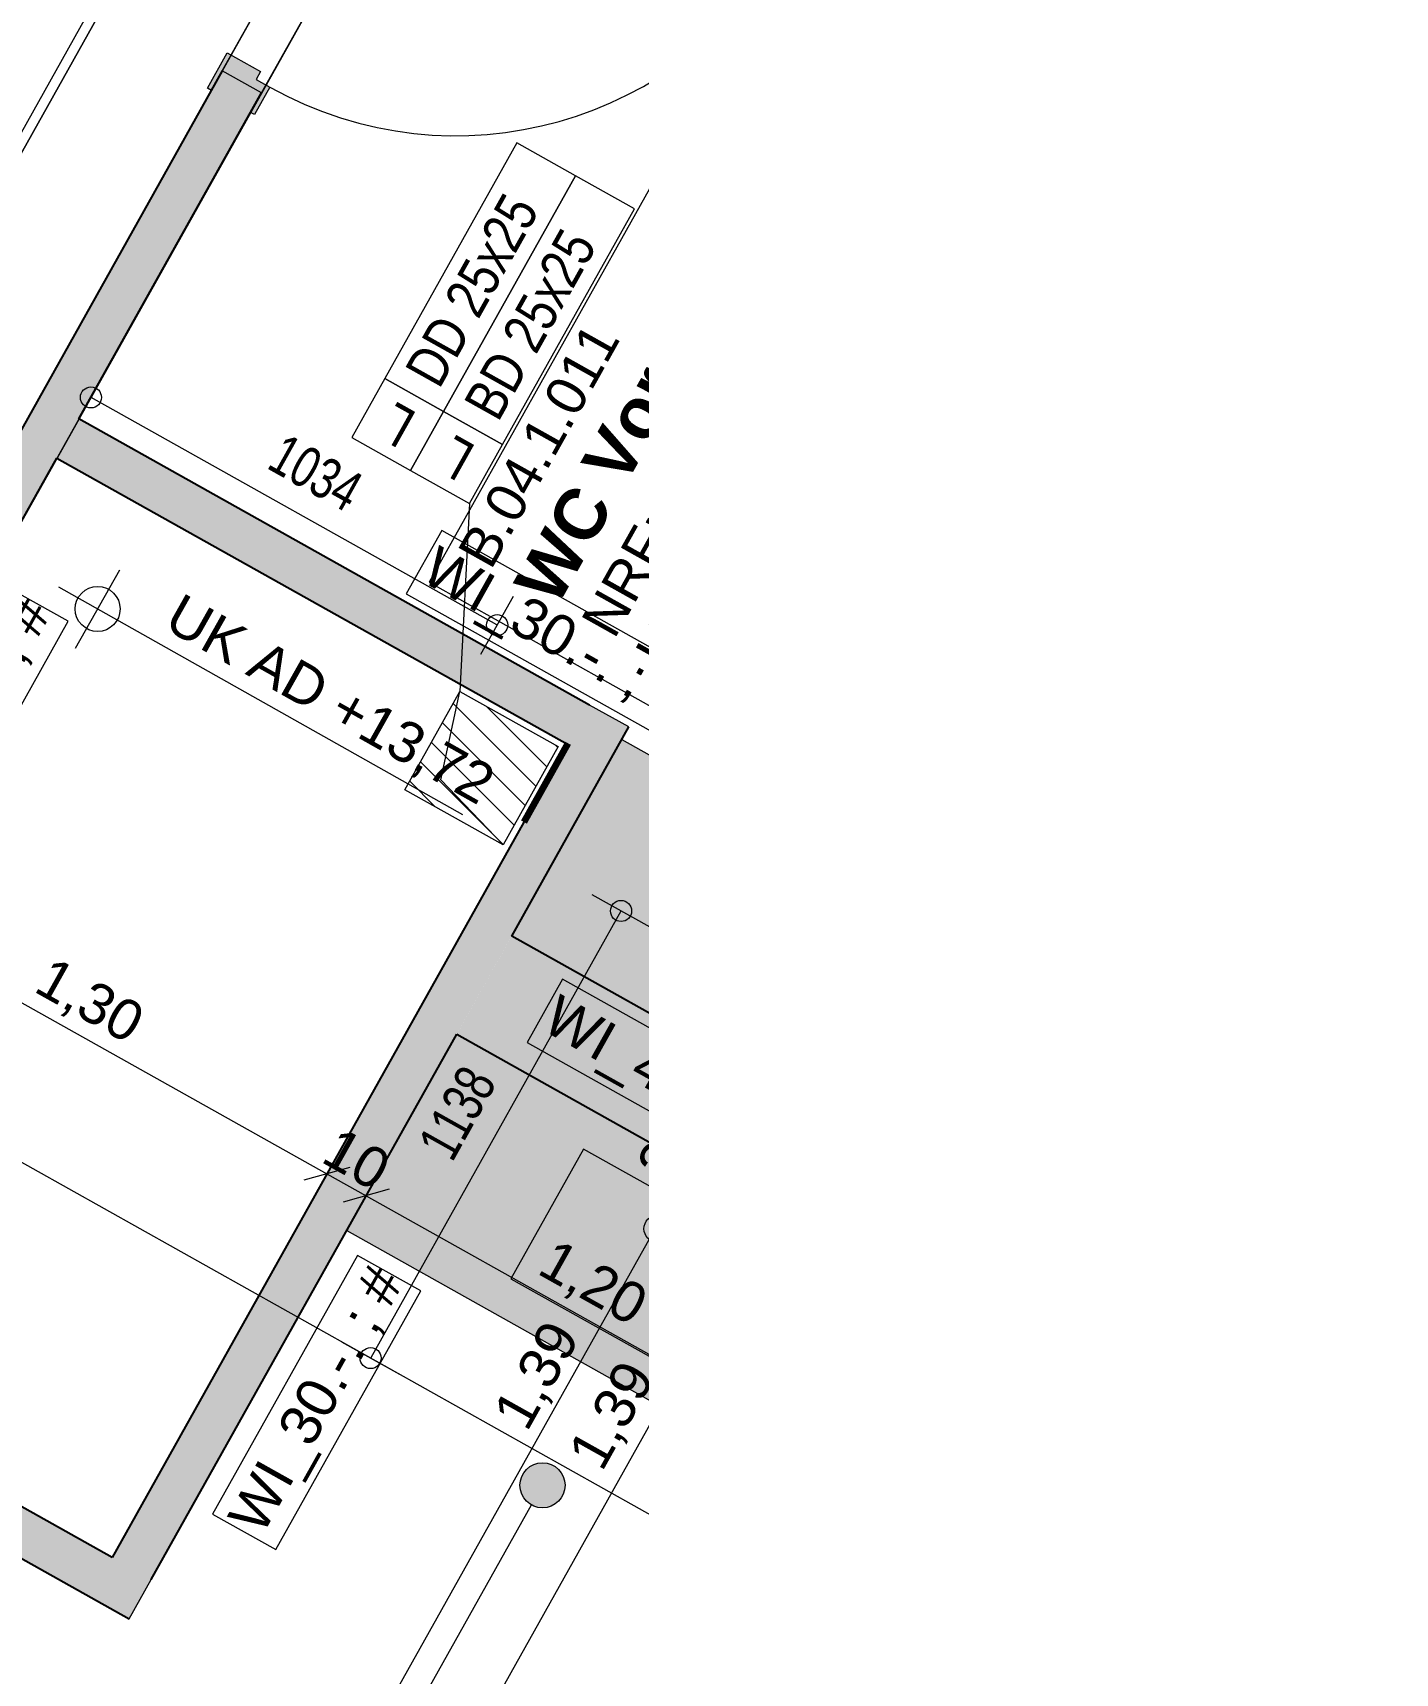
# Model space of a CAD drawing. Header units: metres. Extents: x -36 to 59, y 39 to 183.
# Drawn here: x -5.058 to -2.032, y 128.386 to 132.029 of the extents above; entities that cross this region are included whole.
import ezdxf

# ---------------------------------------------------------------- set-up
doc = ezdxf.new("R2010")
doc.units = ezdxf.units.M
doc.header["$MEASUREMENT"] = 0
for name, pattern in [('Strich-Doppel-Punktlinie', [0.006, 0.004, -0.0005, 0.00025, -0.0005, 0.00025, -0.0005]), ('Strichlinie', [0.004, 0.003, -0.001]), ('Strichlinie-über-Schnitt', [0.0023, 0.0008, -0.0015]), ('Strichpunktlinie', [0.006703, 0.003528, -0.001764, 0, -0.001411]), ('Wipeout_Contour', [1, 0, -1])]:
    doc.linetypes.add(name, pattern=pattern)
for name, color, linetype in [('00  Raster', 7, 'Continuous'), ('10  Fassade', 7, 'Continuous'), ('10  Fassade_Deckschraffur', 7, 'Continuous'), ('20  Boden Aufbauten', 7, 'Continuous'), ('20  Dach Aufbauten', 7, 'Continuous'), ('20  Decke Abhangdecke', 7, 'Continuous'), ('20  Möbel', 7, 'Continuous'), ('20  Möbel Sanitär', 7, 'Continuous'), ('20  Möbel Sanitär_Deckschraffur', 7, 'Continuous'), ('20  Möbel_Deckschraffur', 7, 'Continuous'), ('20  Wand Leichtbau', 7, 'Continuous'), ('20  Wand Leichtbau_Schnittschraffur', 7, 'Continuous'), ('20  Wand Leichtbau_Tür', 7, 'Continuous'), ('40  Bemaßung 1_ 50 AUSBAU', 7, 'Continuous'), ('40 Bemaßung 1_50 AUSBAU Höhenkoten', 7, 'Continuous'), ('40 Text Ausbau 1_50', 7, 'Continuous'), ('50  NUF - Raumstempel', 7, 'Continuous'), ('BAE-SUD-Bem', 7, 'Continuous'), ('BAE-SUD-DD', 7, 'Continuous'), ('BAE-SUD-DD-Kernbohrzone', 7, 'Continuous'), ('BAE-SUD-Text', 7, 'Continuous'), ('EPS-SUD-Text', 7, 'Continuous'), ('Neubau_20  Boden Aufbauten', 7, 'Continuous'), ('Neubau_20  Decke Abhangdecke', 7, 'Continuous'), ('Neubau_40 Text Ausbau 1_50', 7, 'Continuous')]:
    doc.layers.add(name, color=color, linetype=linetype)
doc.styles.add('ERSTELLTER_STIL_1', font='')
doc.styles.add('ERSTELLTER_STIL_2', font='')
doc.styles.add('ERSTELLTER_STIL_3', font='')
doc.styles.get('ERSTELLTER_STIL_1').set_extended_font_data('Arial')
doc.styles.get('ERSTELLTER_STIL_2').set_extended_font_data('Arial', bold=True)
doc.styles.get('ERSTELLTER_STIL_3').set_extended_font_data('Arial Narrow')

msp = doc.modelspace()

# ---------------------------------------------------------------- linework, layer by layer
at = {"layer": 'Neubau_20  Boden Aufbauten', "color": 253, "linetype": 'Continuous', "lineweight": 18, "ltscale": 1000, "true_color": 0x9f9f9f, "flags": 128}
msp.add_lwpolyline([(-2.0813, 139.5743), (-13.3275, 119.5028), (-12.2806, 118.9162), (8.7478, 156.4465), (7.7009, 157.0331), (7.4392, 157.1797), (6.8527, 156.1329), (7.1144, 155.9862)], close=True, dxfattribs=at)
at = {"layer": 'Neubau_20  Boden Aufbauten', "color": 7, "linetype": 'Continuous', "lineweight": 13, "ltscale": 1000, "flags": 128}
msp.add_lwpolyline([(-7.0247, 128.2966), (-6.6757, 128.1011), (-3.6769, 133.4532), (-3.6551, 133.441), (-2.0726, 136.2653), (-2.0944, 136.2776), (-2.0333, 136.3866), (2.6602, 133.7568), (2.6418, 133.7241), (2.9123, 133.5726), (2.9307, 133.6053), (2.9777, 133.6893), (11.1047, 148.1939), (8.9193, 149.4184), (8.626, 148.8949), (5.7733, 150.4933), (9.0226, 156.2925), (8.7478, 156.4465), (-2.4434, 136.4731), (-4.0259, 133.6487)], close=True, dxfattribs=at)

# ---------------------------------------------------------------- next in the draw order: wipeouts: each hides what was drawn before it
at = {"color": 254, "linetype": 'Wipeout_Contour', "lineweight": 0, "ltscale": 578.896248}
msp.add_wipeout([(1.5068, 161.8649), (-18.3925, 126.3498), (-18.2219, 126.2542), (1.6769, 161.7686)], dxfattribs=at).dxf.layer = '10  Fassade_Deckschraffur'

# ---------------------------------------------------------------- next in the draw order: wipeouts: each hides what was drawn before it
at = {"color": 254, "linetype": 'Wipeout_Contour', "lineweight": 0, "ltscale": 579.75037}
msp.add_wipeout([(1.2236, 162.0253), (-18.6764, 126.5088), (-18.6188, 126.4766), (1.2811, 161.9927)], dxfattribs=at).dxf.layer = '10  Fassade_Deckschraffur'

# ---------------------------------------------------------------- next in the draw order: wipeouts: each hides what was drawn before it
at = {"color": 254, "linetype": 'Wipeout_Contour', "lineweight": 0, "ltscale": 579.478914}
msp.add_wipeout([(-18.4602, 126.3877), (1.4393, 161.9032), (1.2811, 161.9927), (-18.6188, 126.4766)], dxfattribs=at).dxf.layer = '10  Fassade_Deckschraffur'

# ---------------------------------------------------------------- next in the draw order: wipeouts: each hides what was drawn before it
at = {"color": 254, "linetype": 'Wipeout_Contour', "lineweight": 0, "ltscale": 579.276268}
msp.add_wipeout([(1.4393, 161.9032), (-18.4602, 126.3877), (-18.4575, 126.3862), (1.4419, 161.9017)], dxfattribs=at).dxf.layer = '10  Fassade_Deckschraffur'

# ---------------------------------------------------------------- next in the draw order: wipeouts: each hides what was drawn before it
at = {"color": 254, "linetype": 'Wipeout_Contour', "lineweight": 0, "ltscale": 579.199343}
msp.add_wipeout([(1.4446, 161.9001), (-18.4548, 126.3847), (-18.4016, 126.3549), (1.4977, 161.8701)], dxfattribs=at).dxf.layer = '10  Fassade_Deckschraffur'

# ---------------------------------------------------------------- next in the draw order: wipeouts: each hides what was drawn before it
at = {"color": 254, "linetype": 'Wipeout_Contour', "lineweight": 0, "ltscale": 579.127053}
msp.add_wipeout([(-18.3972, 126.3524), (1.5021, 161.8676), (1.4977, 161.8701), (-18.4016, 126.3549)], dxfattribs=at).dxf.layer = '10  Fassade_Deckschraffur'

# ---------------------------------------------------------------- next in the draw order: wipeouts: each hides what was drawn before it
at = {"color": 254, "linetype": 'Wipeout_Contour', "lineweight": 0, "ltscale": 579.115676}
msp.add_wipeout([(1.5021, 161.8676), (-18.3972, 126.3524), (-18.3925, 126.3498), (1.5068, 161.8649)], dxfattribs=at).dxf.layer = '10  Fassade_Deckschraffur'

# ---------------------------------------------------------------- next in the draw order: hatches: boundary and pattern name
at = {"layer": '20  Möbel Sanitär_Deckschraffur', "linetype": 'Continuous', "lineweight": 0, "true_color": 0xffffff}
for points in [[(-3.7494, 130.4596), (-3.9938, 130.0234), (-2.947, 129.4369), (-2.7026, 129.8731)], [(-4.3604, 129.3691), (-3.3136, 128.7826), (-3.0692, 129.2188), (-4.116, 129.8053)], [(-2.5002, 129.4158), (-2.2385, 129.2692), (-2.205, 129.3289), (-2.1961, 129.3467), (-2.1836, 129.3778), (-2.1725, 129.4251), (-2.1702, 129.4736), (-2.1769, 129.5216), (-2.1905, 129.5623), (-2.2045, 129.5882), (-2.2227, 129.6042), (-2.2459, 129.6114), (-2.2753, 129.6098), (-2.3171, 129.6002), (-2.3616, 129.5808), (-2.4017, 129.5535), (-2.4363, 129.5194), (-2.4562, 129.4925), (-2.4668, 129.4756)], [(-2.9017, 128.7811, 1), (-2.5702, 128.5953), (-2.3943, 128.9094, 0.414214), (-2.4, 128.9298), (-2.7053, 129.1009, 0.414214), (-2.7258, 129.0951)]]:
    msp.add_hatch(color=7, dxfattribs=at).paths.add_polyline_path(points)
at = {"layer": '20  Möbel_Deckschraffur', "linetype": 'Continuous', "lineweight": 0, "true_color": 0xffffff}
msp.add_hatch(color=7, dxfattribs=at).paths.add_polyline_path([(-2.2978, 132.6804), (-2.5911, 132.157), (-1.5442, 131.5704), (-1.2509, 132.0939)])
at = {"layer": '20  Wand Leichtbau_Schnittschraffur', "linetype": 'Continuous', "lineweight": 18}
for points in [[(-4.068, 132.7553), (0.8305, 130.0106), (0.8794, 130.0979), (-4.0191, 132.8425)], [(-5.5849, 130.2524), (-5.4977, 130.2035), (-4.5494, 131.896), (-4.6367, 131.9448)], [(-3.821, 130.5364), (-4.9551, 131.1719), (-5.004, 131.0846), (-3.8699, 130.4492)], [(-3.926, 127.6895), (-3.8388, 127.6406), (-2.194, 130.5762), (-2.2812, 130.6251)], [(-3.821, 130.5364), (-3.8699, 130.4492), (-3.7338, 130.4876)], [(-3.8699, 130.4492), (-3.7827, 130.4003), (-3.7338, 130.4876)], [(-3.8699, 130.4492), (-4.8817, 128.6433), (-4.7945, 128.5945), (-3.7827, 130.4003)], [(-4.116, 129.8053), (-3.0692, 129.2188), (-2.947, 129.4369), (-3.9938, 130.0234)], [(-1.1044, 128.6337), (-2.762, 129.5625), (-2.9453, 129.2353), (-1.2877, 128.3066)], [(-4.8817, 128.6433), (-6.0158, 129.2788), (-6.0647, 129.1915), (-4.9306, 128.5561)], [(-2.8271, 127.4004), (-2.0729, 128.7465), (-2.1601, 128.7954), (-2.9143, 127.4493)], [(-4.9306, 128.5561), (-4.8434, 128.5072), (-4.8817, 128.6433)], [(-4.8817, 128.6433), (-4.8434, 128.5072), (-4.7945, 128.5945)]]:
    msp.add_hatch(color=9, dxfattribs=at).paths.add_polyline_path(points)
at = {"layer": '20  Wand Leichtbau_Schnittschraffur', "linetype": 'Continuous', "lineweight": 0, "true_color": 0xffffff}
for points in [[(-4.6258, 131.9846), (-4.6698, 131.9061), (-4.6611, 131.9012), (-4.6367, 131.9448), (-4.5494, 131.896), (-4.5739, 131.8523), (-4.5651, 131.8475), (-4.5309, 131.9085), (-4.5615, 131.9256), (-4.5517, 131.9431)], [(-2.2704, 130.6649), (-2.3144, 130.5863), (-2.3056, 130.5815), (-2.2812, 130.6251), (-2.194, 130.5762), (-2.2184, 130.5326), (-2.2097, 130.5277), (-2.1755, 130.5887), (-2.206, 130.6059), (-2.1962, 130.6233)]]:
    msp.add_hatch(color=7, dxfattribs=at).paths.add_polyline_path(points)
at = {"layer": 'BAE-SUD-DD-Kernbohrzone', "linetype": 'Continuous', "lineweight": 18, "ltscale": 1000}
h = msp.add_hatch(dxfattribs=at)
h.set_pattern_fill('ANSI31_0002', color=9, style=0, pattern_type=2)
h.set_pattern_definition([(135, (-4.17224, 130.45337), (0.033676, 0.033676), [])])
h.paths.add_polyline_path([(-4.2312, 130.3481), (-4.0131, 130.2259), (-3.8909, 130.444), (-4.109, 130.5662)])
at = {"layer": 'Neubau_40 Text Ausbau 1_50', "linetype": 'Continuous', "lineweight": 0, "true_color": 0x000000}
for points in [[(-3.6067, 130.3252), (-3.591, 130.3137), (-3.572, 130.3091), (-3.5528, 130.3121), (-3.5361, 130.3223), (-3.5246, 130.338), (-3.52, 130.357), (-3.523, 130.3763), (-3.5331, 130.3929), (-3.5489, 130.4044), (-3.5678, 130.409), (-3.5871, 130.406), (-3.6038, 130.3959), (-3.6153, 130.3801), (-3.6199, 130.3612), (-3.6169, 130.3419)], [(-3.9624, 128.7698), (-3.9466, 128.7583), (-3.9277, 128.7537), (-3.9084, 128.7567), (-3.8917, 128.7668), (-3.8802, 128.7826), (-3.8756, 128.8015), (-3.8786, 128.8208), (-3.8888, 128.8375), (-3.9045, 128.849), (-3.9235, 128.8536), (-3.9428, 128.8506), (-3.9594, 128.8404), (-3.9709, 128.8247), (-3.9755, 128.8057), (-3.9725, 128.7864)]]:
    msp.add_hatch(color=18, dxfattribs=at).paths.add_polyline_path(points)

# ---------------------------------------------------------------- next in the draw order: linework, layer by layer
at = {"layer": '00  Raster', "color": 7, "linetype": 'Strichpunktlinie', "lineweight": 13, "ltscale": 1000}
for p, q in [((5.0352, 127.7121), (-14.6736, 138.755)), ((3.3757, 124.7812), (-16.3199, 135.8167))]:
    msp.add_line(p, q, dxfattribs=at)
at = {"layer": '20  Boden Aufbauten', "color": 7, "linetype": 'Continuous', "lineweight": 13, "ltscale": 1000, "flags": 128}
msp.add_lwpolyline([(-6.6757, 128.1011), (-1.7772, 125.3564), (-0.28, 128.0286), (-1.1524, 128.5174), (-0.9813, 128.8227), (-0.1089, 128.3339), (0.8305, 130.0106), (-4.068, 132.7553)], close=True, dxfattribs=at)
at = {"layer": '20  Decke Abhangdecke', "color": 7, "linetype": 'Strichlinie-über-Schnitt', "lineweight": 13, "ltscale": 1000, "flags": 128}
msp.add_lwpolyline([(-3.086, 138.3949), (-0.3976, 143.1931), (7.3866, 157.0858), (8.5469, 156.4357), (8.9569, 156.206), (5.7529, 150.4876), (4.5186, 148.2848), (4.4575, 148.1757), (-4.1308, 132.8478), (-4.1552, 132.8041), (-6.6594, 128.3347), (-8.2298, 129.2145)], close=True, dxfattribs=at)
at = {"layer": '20  Decke Abhangdecke', "color": 7, "linetype": 'Continuous', "lineweight": 13, "ltscale": 1000, "flags": 128}
for points in [[(-3.9938, 130.0234), (-3.7827, 130.4003), (-3.7338, 130.4876), (-3.821, 130.5364), (-4.9551, 131.1719), (-4.068, 132.7553), (-1.7997, 131.4844), (-2.8492, 129.6114), (-2.947, 129.4369)], [(-2.762, 129.5625), (-1.7125, 131.4355), (-0.1945, 130.585), (-0.9727, 129.1962), (-1.244, 128.7119)], [(-5.004, 131.0846), (-3.8699, 130.4492), (-4.8817, 128.6433), (-6.0158, 129.2788)], [(-6.6757, 128.1011), (-6.0647, 129.1915), (-4.9306, 128.5561), (-4.8434, 128.5072), (-4.7945, 128.5945), (-4.116, 129.8053), (-3.0692, 129.2188), (-4.4075, 126.8302)], [(-3.6995, 127.8892), (-2.9819, 129.1699), (-2.9453, 129.2353), (-2.1601, 128.7954), (-2.9143, 127.4493)], [(-2.8271, 127.4004), (-2.0729, 128.7465), (-1.4273, 128.3848), (-1.2877, 128.3066), (-1.3268, 128.2368), (-2.0419, 126.9605)]]:
    msp.add_lwpolyline(points, close=True, dxfattribs=at)
at = {"layer": '20  Möbel', "color": 7, "linetype": 'Continuous', "lineweight": 35, "ltscale": 1000}
msp.add_line((-2.5911, 132.157), (-1.5442, 131.5704), dxfattribs=at)
at = {"layer": '20  Möbel Sanitär', "color": 7, "linetype": 'Continuous', "lineweight": 13, "ltscale": 1000}
for p, q in [((-3.7494, 130.4596), (-3.9938, 130.0234)), ((-3.7494, 130.4596), (-2.7026, 129.8731)), ((-3.6295, 129.9167), (-3.4682, 130.2046)), ((-3.4682, 130.2046), (-3.0669, 129.9798)), ((-3.9938, 130.0234), (-2.947, 129.4369)), ((-3.0669, 129.9798), (-3.2282, 129.6919)), ((-3.2282, 129.6919), (-3.6295, 129.9167)), ((-2.7026, 129.8731), (-2.947, 129.4369)), ((-4.3604, 129.3691), (-4.116, 129.8053)), ((-4.116, 129.8053), (-3.0692, 129.2188)), ((-2.3171, 129.6002), (-2.2753, 129.6098)), ((-2.2753, 129.6098), (-2.2459, 129.6114)), ((-2.2459, 129.6114), (-2.2227, 129.6042)), ((-2.4017, 129.5535), (-2.3616, 129.5808)), ((-2.3616, 129.5808), (-2.3171, 129.6002)), ((-2.2227, 129.6042), (-2.2045, 129.5882)), ((-2.2045, 129.5882), (-2.1905, 129.5623)), ((-3.8348, 129.5503), (-3.9961, 129.2624)), ((-3.4335, 129.3255), (-3.8348, 129.5503)), ((-2.4363, 129.5194), (-2.4017, 129.5535)), ((-2.1905, 129.5623), (-2.1769, 129.5216)), ((-2.4562, 129.4925), (-2.4363, 129.5194)), ((-2.1769, 129.5216), (-2.1702, 129.4736)), ((-2.4668, 129.4756), (-2.5002, 129.4158)), ((-2.4668, 129.4756), (-2.4562, 129.4925)), ((-2.1702, 129.4736), (-2.1725, 129.4251)), ((-2.5002, 129.4158), (-2.2385, 129.2692)), ((-2.1725, 129.4251), (-2.1836, 129.3778)), ((-4.3604, 129.3691), (-3.3136, 128.7826)), ((-2.1836, 129.3778), (-2.1961, 129.3467)), ((-3.5948, 129.0376), (-3.4335, 129.3255)), ((-2.205, 129.3289), (-2.2385, 129.2692)), ((-2.1961, 129.3467), (-2.205, 129.3289)), ((-3.9961, 129.2624), (-3.5948, 129.0376)), ((-3.3136, 128.7826), (-3.0692, 129.2188)), ((-2.4, 128.9298), (-2.7053, 129.1009)), ((-2.7258, 129.0951), (-2.9017, 128.7811)), ((-2.7649, 129.0253), (-2.6921, 128.9846)), ((-2.6921, 128.9846), (-2.6852, 128.979)), ((-2.5702, 128.5953), (-2.3943, 128.9094)), ((-2.5061, 128.8803), (-2.5145, 128.8834)), ((-2.4334, 128.8396), (-2.5061, 128.8803))]:
    msp.add_line(p, q, dxfattribs=at)
for centre in [(-3.3927, 129.8688), (-3.6703, 129.3734)]:
    msp.add_circle(centre, 0.03, dxfattribs=at)
for centre, radius, start, end in [((-2.7127, 129.0878), 0.015, 60.738, 150.738), ((-2.4624, 129.1765), 0.2977, 221.5556, 259.9203), ((-2.4073, 128.9167), 0.015, 330.738, 60.738), ((-2.736, 128.6882), 0.19, 150.738, 330.738)]:
    msp.add_arc(centre, radius, start, end, dxfattribs=at)
for centre, major_axis, start_param, end_param in [((-2.2702, 129.3769), (0.0985, 0.1758), 0.381689, 1.570796), ((-2.3918, 129.445), (0.0985, 0.1758), 4.712389, 5.901496), ((-2.4195, 129.4605), (0.0084, 0.015), 1.570796, 2.841554), ((-2.205, 129.6359), (0.1453, 0.2593), 2.746802, 3.141593), ((-2.205, 129.6359), (0.1453, 0.2593), 3.141593, 3.536384), ((-2.2426, 129.3613), (0.0084, 0.015), 3.441632, 4.712389)]:
    msp.add_ellipse(centre, major_axis=major_axis, ratio=0.928571, start_param=start_param, end_param=end_param, dxfattribs=at)
at = {"layer": '20  Wand Leichtbau', "color": 7, "linetype": 'Continuous', "lineweight": 13, "ltscale": 1000}
for p, q in [((-4.5494, 131.896), (-4.6367, 131.9448)), ((-2.2812, 130.6251), (-2.194, 130.5762))]:
    msp.add_line(p, q, dxfattribs=at)
at = {"layer": '20  Wand Leichtbau', "color": 7, "linetype": 'Continuous', "lineweight": 25, "ltscale": 1000, "flags": 128}
for points in [[(-4.068, 132.7553), (-1.7997, 131.4844)], [(0.8794, 130.0979), (-3.6439, 132.6323)], [(-4.6367, 131.9448), (-5.5849, 130.2524)], [(-4.9551, 131.1719), (-4.5494, 131.896)], [(-3.821, 130.5364), (-4.9551, 131.1719)], [(-5.4977, 130.2035), (-5.004, 131.0846)], [(-5.004, 131.0846), (-3.8699, 130.4492)], [(-2.2812, 130.6251), (-2.947, 129.4369)], [(-2.762, 129.5625), (-2.194, 130.5762)], [(-3.9938, 130.0234), (-3.7338, 130.4876)], [(-3.8699, 130.4492), (-4.8817, 128.6433)], [(-2.947, 129.4369), (-3.9938, 130.0234)], [(-4.7945, 128.5945), (-4.116, 129.8053)], [(-4.116, 129.8053), (-3.0692, 129.2188)], [(-1.244, 128.7119), (-2.762, 129.5625)], [(-4.8817, 128.6433), (-6.0158, 129.2788)], [(-3.0692, 129.2188), (-3.926, 127.6895)], [(-3.6995, 127.8892), (-2.9453, 129.2353)], [(-2.9453, 129.2353), (-1.2877, 128.3066)], [(-6.0647, 129.1915), (-4.8434, 128.5072)], [(-2.1601, 128.7954), (-2.9143, 127.4493)], [(-2.8271, 127.4004), (-2.0729, 128.7465)]]:
    msp.add_lwpolyline(points, dxfattribs=at)
at = {"layer": '20  Wand Leichtbau', "color": 7, "linetype": 'Continuous', "lineweight": 13, "ltscale": 1000, "flags": 128}
msp.add_lwpolyline([(-2.2627, 130.7381), (-1.9547, 131.2877), (-2.1604, 131.4029), (-2.4683, 130.8533)], close=True, dxfattribs=at)
for points in [[(-3.7338, 130.4876), (-3.821, 130.5364)], [(-2.0729, 128.7465), (-2.1601, 128.7954)], [(-4.8434, 128.5072), (-4.7945, 128.5945)]]:
    msp.add_lwpolyline(points, dxfattribs=at)
at = {"layer": '20  Wand Leichtbau_Tür', "color": 7, "linetype": 'Strichlinie-über-Schnitt', "lineweight": 13, "ltscale": 1000}
for p, q in [((-4.6367, 131.9448), (-4.2041, 132.7169)), ((-4.5494, 131.896), (-4.1168, 132.668)), ((-2.2812, 130.6251), (-1.8486, 131.3971)), ((-2.194, 130.5762), (-1.7614, 131.3483))]:
    msp.add_line(p, q, dxfattribs=at)
at = {"layer": '20  Wand Leichtbau_Tür', "color": 7, "linetype": 'Continuous', "lineweight": 18, "ltscale": 1000}
for p, q in [((-4.6698, 131.9061), (-4.6258, 131.9846)), ((-4.6258, 131.9846), (-4.5517, 131.9431)), ((-4.6367, 131.9448), (-4.6611, 131.9012)), ((-4.5494, 131.896), (-4.6367, 131.9448)), ((-4.5517, 131.9431), (-4.5615, 131.9256)), ((-4.6611, 131.9012), (-4.6698, 131.9061)), ((-4.5309, 131.9085), (-4.5651, 131.8475)), ((-4.5615, 131.9256), (-4.5309, 131.9085)), ((-4.5739, 131.8523), (-4.5494, 131.896)), ((-4.5651, 131.8475), (-4.5739, 131.8523)), ((-2.3144, 130.5863), (-2.2704, 130.6649)), ((-2.2704, 130.6649), (-2.1962, 130.6233)), ((-2.2812, 130.6251), (-2.3056, 130.5815)), ((-2.194, 130.5762), (-2.2812, 130.6251)), ((-2.1962, 130.6233), (-2.206, 130.6059)), ((-2.206, 130.6059), (-2.1755, 130.5887)), ((-2.3056, 130.5815), (-2.3144, 130.5863)), ((-2.2184, 130.5326), (-2.194, 130.5762)), ((-2.1755, 130.5887), (-2.2097, 130.5277)), ((-2.2097, 130.5277), (-2.2184, 130.5326))]:
    msp.add_line(p, q, dxfattribs=at)
at = {"layer": '20  Wand Leichtbau_Tür', "color": 7, "linetype": 'Continuous', "lineweight": 13, "ltscale": 1000}
for p, q in [((-4.5494, 131.896), (-4.6367, 131.9448)), ((-4.5494, 131.896), (-4.6367, 131.9448)), ((-2.2812, 130.6251), (-2.194, 130.5762)), ((-2.2812, 130.6251), (-2.194, 130.5762))]:
    msp.add_line(p, q, dxfattribs=at)
for centre in [(-4.1179, 132.6457), (-1.7624, 131.3259)]:
    msp.add_arc(centre, 0.845, 240.738, 330.738, dxfattribs=at)
at = {"layer": '40  Bemaßung 1_ 50 AUSBAU', "color": 7, "linetype": 'Continuous', "lineweight": 13, "ltscale": 1000}
for p, q in [((-2.2781, 131.8671), (0.337, 136.5344)), ((-2.2925, 131.9181), (-2.2638, 131.816)), ((-2.2168, 131.8327), (-2.3395, 131.9014)), ((-2.327, 131.7798), (-2.2781, 131.8671)), ((-2.3414, 131.8309), (-2.3126, 131.7288)), ((-2.2657, 131.7454), (-2.3884, 131.8142)), ((-2.04, 131.7336), (-2.1627, 131.8024)), ((-2.087, 131.717), (-2.1158, 131.8191)), ((-2.1014, 131.768), (-2.0739, 131.8171)), ((-3.2142, 130.1964), (-2.327, 131.7798)), ((-2.1502, 131.6808), (-2.1014, 131.768)), ((-2.1646, 131.7318), (-2.1359, 131.6297)), ((-2.0889, 131.6464), (-2.2116, 131.7151)), ((-2.1991, 131.5935), (-2.1502, 131.6808)), ((-2.1378, 131.5592), (-2.2605, 131.6279)), ((-2.2135, 131.6446), (-2.1847, 131.5425)), ((-2.6317, 130.8215), (-2.1991, 131.5935)), ((-2.4864, 129.408), (-1.4369, 131.2811)), ((-2.5704, 130.7871), (-2.6931, 130.8558)), ((-2.6461, 130.8725), (-2.6173, 130.7704)), ((-3.0374, 130.0974), (-2.6317, 130.8215)), ((-2.1457, 129.2172), (-1.5166, 130.34)), ((-3.1529, 130.1621), (-3.2755, 130.2308)), ((-3.2286, 130.2475), (-3.1998, 130.1454)), ((-3.2631, 130.1092), (-3.2142, 130.1964)), ((-3.2775, 130.1602), (-3.2487, 130.0581)), ((-5.5385, 130.1308), (-4.4043, 129.4953)), ((-3.2017, 130.0748), (-3.3244, 130.1436)), ((-2.9761, 130.063), (-3.0988, 130.1318)), ((-3.0518, 130.1484), (-3.023, 130.0463)), ((-3.4742, 129.7323), (-3.2631, 130.1092)), ((-3.0863, 130.0101), (-3.0374, 130.0974)), ((-3.1007, 130.0612), (-3.0719, 129.9591)), ((-3.2975, 129.6333), (-3.0863, 130.0101)), ((-3.025, 129.9758), (-3.1476, 130.0445)), ((-3.4129, 129.6979), (-3.5356, 129.7667)), ((-3.4886, 129.7834), (-3.4599, 129.6813)), ((-3.5964, 129.5142), (-3.4742, 129.7323)), ((-3.3119, 129.6843), (-3.2831, 129.5822)), ((-3.2361, 129.5989), (-3.3588, 129.6676)), ((-3.4197, 129.4152), (-3.2975, 129.6333)), ((-4.4387, 129.434), (-4.37, 129.5567)), ((-3.5351, 129.4798), (-3.6578, 129.5486)), ((-3.6108, 129.5653), (-3.5821, 129.4632)), ((-4.3533, 129.5097), (-4.4554, 129.481)), ((-4.3515, 129.3851), (-4.2827, 129.5078)), ((-4.2749, 128.3033), (-3.5964, 129.5142)), ((-4.4043, 129.4953), (-4.3171, 129.4465)), ((-3.4341, 129.4662), (-3.4053, 129.3641)), ((-4.2661, 129.4609), (-4.3681, 129.4321)), ((-4.3171, 129.4465), (-3.2702, 128.8599)), ((-3.3583, 129.3808), (-3.481, 129.4495)), ((-2.425, 129.3737), (-2.5477, 129.4424)), ((-2.5007, 129.4591), (-2.472, 129.357)), ((-4.0981, 128.2043), (-3.4197, 129.4152)), ((-2.6697, 129.0809), (-2.4864, 129.408)), ((-2.0844, 129.1828), (-2.2071, 129.2516)), ((-2.1601, 129.2682), (-2.1313, 129.1661)), ((-2.329, 128.89), (-2.1457, 129.2172)), ((-2.6083, 129.0465), (-2.731, 129.1153)), ((-2.684, 129.1319), (-2.6553, 129.0299)), ((-3.4239, 127.7348), (-2.6697, 129.0809)), ((-3.3046, 128.7986), (-3.2359, 128.9212)), ((-2.2677, 128.8557), (-2.3904, 128.9244)), ((-2.3434, 128.9411), (-2.3146, 128.839)), ((-3.0833, 127.5439), (-2.329, 128.89)), ((-3.2192, 128.8743), (-3.3213, 128.8455)), ((-3.2702, 128.8599), (-3.183, 128.811)), ((-3.2174, 128.7497), (-3.1486, 128.8724)), ((-3.1319, 128.8254), (-3.234, 128.7966)), ((-3.183, 128.811), (-3.1219, 128.7768)), ((-3.1563, 128.7155), (-3.0876, 128.8381)), ((-3.0709, 128.7912), (-3.173, 128.7624)), ((-3.1219, 128.7768), (-2.4589, 128.4053)), ((-2.4933, 128.344), (-2.4245, 128.4667)), ((-2.4079, 128.4197), (-2.5099, 128.3909)), ((-2.4322, 128.3098), (-2.3635, 128.4324)), ((-2.4589, 128.4053), (-2.3978, 128.3711))]:
    msp.add_line(p, q, dxfattribs=at)
at = {"layer": '40 Bemaßung 1_50 AUSBAU Höhenkoten', "color": 7, "linetype": 'Continuous', "lineweight": 13, "ltscale": 1000}
for p, q in [((-4.9627, 130.6626), (-4.8646, 130.8368)), ((-5.0008, 130.7988), (-4.1034, 130.2933))]:
    msp.add_line(p, q, dxfattribs=at)
msp.add_circle((-4.9137, 130.7497), 0.05, dxfattribs=at)
at = {"layer": '40 Text Ausbau 1_50', "color": 7, "linetype": 'Continuous', "lineweight": 13, "ltscale": 1000}
for p, q in [((-3.0337, 131.3816), (-2.7405, 131.905)), ((-4.1495, 130.9239), (-4.2285, 130.7831)), ((-3.575, 130.602), (-4.1495, 130.9239)), ((-4.9788, 130.7223), (-5.1196, 130.8012)), ((-4.2285, 130.7831), (-3.6539, 130.4612)), ((-5.3007, 130.1478), (-4.9788, 130.7223)), ((-3.6539, 130.4612), (-3.575, 130.602)), ((-2.7615, 130.1617), (-3.0834, 129.5872)), ((-2.6207, 130.0828), (-2.7615, 130.1617)), ((-2.9426, 129.5083), (-2.6207, 130.0828)), ((-3.881, 129.9276), (-3.9599, 129.7867)), ((-2.9971, 129.4323), (-3.881, 129.9276)), ((-3.9599, 129.7867), (-3.076, 129.2915)), ((-3.0834, 129.5872), (-2.9426, 129.5083)), ((-3.076, 129.2915), (-2.9971, 129.4323)), ((-4.3368, 129.3142), (-4.6587, 128.7397)), ((-4.196, 129.2353), (-4.3368, 129.3142)), ((-4.5179, 128.6608), (-4.196, 129.2353)), ((-2.1892, 129.1563), (-2.2681, 129.0154)), ((-1.3053, 128.661), (-2.1892, 129.1563)), ((-3.0254, 129.0407), (-3.3473, 128.4662)), ((-2.8846, 128.9618), (-3.0254, 129.0407)), ((-2.2681, 129.0154), (-1.3842, 128.5202)), ((-3.2065, 128.3873), (-2.8846, 128.9618)), ((-4.6587, 128.7397), (-4.5179, 128.6608)), ((-2.175, 128.5642), (-2.4969, 127.9897)), ((-2.0342, 128.4853), (-2.175, 128.5642)), ((-2.3561, 127.9108), (-2.0342, 128.4853)), ((-3.3473, 128.4662), (-3.2065, 128.3873))]:
    msp.add_line(p, q, dxfattribs=at)
for start, end in [(15.738, 105.738), (105.738, 195.738), (285.738, 15.738), (195.738, 285.738)]:
    msp.add_arc((-2.8871, 131.6433), 0.3, start, end, dxfattribs=at)
for p in [(-2.9685, 131.9321), (-2.5983, 131.7247), (-3.1759, 131.5619), (-2.8057, 131.3546)]:
    msp.add_point(p, dxfattribs=at)
at = {"layer": '50  NUF - Raumstempel', "color": 7, "linetype": 'Continuous', "lineweight": 13, "ltscale": 1000}
for p, q in [((-3.6401, 131.7685), (-4.1775, 130.8094)), ((-3.006, 131.4133), (-3.6401, 131.7685)), ((-3.5434, 130.4541), (-3.006, 131.4133)), ((-4.1775, 130.8094), (-3.5434, 130.4541))]:
    msp.add_line(p, q, dxfattribs=at)
at = {"layer": 'BAE-SUD-Bem', "color": 9, "linetype": 'Continuous', "lineweight": 18, "ltscale": 1000}
for p, q in [((-4.8925, 131.2837), (-4.9645, 131.1551)), ((-4.0267, 130.7142), (-4.928, 131.2192)), ((-4.0623, 130.6496), (-3.9902, 130.7782)), ((-3.6868, 130.043), (-3.8154, 130.1151)), ((-3.7513, 130.0786), (-4.3072, 129.0865)), ((-4.3717, 129.1221), (-4.2431, 129.0501))]:
    msp.add_line(p, q, dxfattribs=at)
at = {"layer": 'BAE-SUD-Bem', "color": 7, "linetype": 'Continuous', "lineweight": 100, "ltscale": 1000}
msp.add_line((-3.8691, 130.4506), (-3.9669, 130.2761), dxfattribs=at)
at = {"layer": 'BAE-SUD-Bem', "color": 9, "linetype": 'Continuous', "lineweight": 18, "ltscale": 1000}
for centre in [(-4.9285, 131.2194), (-4.0263, 130.7139), (-3.7511, 130.079), (-4.3074, 129.0861)]:
    msp.add_circle(centre, 0.0234, dxfattribs=at)
at = {"layer": 'BAE-SUD-DD', "color": 9, "linetype": 'Strichlinie', "lineweight": 18, "ltscale": 1000, "flags": 128}
msp.add_lwpolyline([(-4.2312, 130.3481), (-4.109, 130.5662), (-3.8909, 130.444), (-4.0131, 130.2259)], close=True, dxfattribs=at)
msp.add_lwpolyline([(-4.0131, 130.2259), (-4.1516, 130.3705), (-4.109, 130.5662)], dxfattribs=at)
at = {"layer": 'BAE-SUD-Text', "color": 9, "linetype": 'Continuous', "lineweight": 18, "ltscale": 1000}
msp.add_line((-4.0877, 130.9842), (-4.109, 130.5662), dxfattribs=at)
at = {"layer": 'BAE-SUD-Text', "color": 9, "linetype": 'Continuous', "lineweight": 18, "ltscale": 1000, "flags": 128}
for points in [[(-3.852, 131.7118), (-3.9828, 131.7851), (-4.2761, 131.2617), (-4.1453, 131.1884)], [(-3.7211, 131.6385), (-3.852, 131.7118), (-4.1453, 131.1884), (-4.0144, 131.115)], [(-4.1453, 131.1884), (-4.2761, 131.2617), (-4.3494, 131.1308), (-4.2186, 131.0575)], [(-4.0144, 131.115), (-4.1453, 131.1884), (-4.2186, 131.0575), (-4.0877, 130.9842)]]:
    msp.add_lwpolyline(points, close=True, dxfattribs=at)
at = {"layer": 'DEFPOINTS', "color": 9, "linetype": 'Continuous', "lineweight": 18, "ltscale": 1000}
for p, q in [((-4.9285, 131.2194), (-4.9284, 131.2195)), ((-4.1558, 130.4826), (-4.1558, 130.4827)), ((-4.1222, 130.287), (-4.1222, 130.287)), ((-4.6785, 129.294), (-4.6785, 129.2941)), ((-4.3074, 129.0861), (-4.3074, 129.0861))]:
    msp.add_line(p, q, dxfattribs=at)
at = {"layer": 'EPS-SUD-Text', "color": 251, "linetype": 'Strich-Doppel-Punktlinie', "lineweight": 18, "ltscale": 1000, "true_color": 0x5f5f5f}
for p, q in [((1.2414, 130.174), (-4.0513, 133.1396)), ((-4.3917, 133.0436), (-7.0256, 128.3367))]:
    msp.add_line(p, q, dxfattribs=at)
at = {"layer": 'Neubau_20  Boden Aufbauten', "color": 7, "linetype": 'Continuous', "lineweight": 13, "ltscale": 1000, "flags": 128}
msp.add_lwpolyline([(-2.0726, 136.2653), (-3.9973, 132.8303), (0.9449, 130.0612), (2.8696, 133.4962), (2.8879, 133.5289), (2.6174, 133.6805), (2.5991, 133.6478)], close=True, dxfattribs=at)
at = {"layer": 'Neubau_20  Decke Abhangdecke', "color": 7, "linetype": 'Continuous', "lineweight": 13, "ltscale": 1000, "flags": 128}
msp.add_lwpolyline([(-2.0726, 136.2653), (-3.9973, 132.8303), (0.6744, 130.2127), (0.862, 130.1076), (2.805, 133.5754), (2.6174, 133.6805), (2.5991, 133.6478)], close=True, dxfattribs=at)
at = {"layer": 'Neubau_40 Text Ausbau 1_50', "color": 7, "linetype": 'Continuous', "lineweight": 13, "ltscale": 1000, "flags": 128}
for points in [[(0.3447, 129.8326), (-2.6184, 131.4928)], [(-3.0088, 131.3582), (-3.5455, 130.4027)], [(-4.5904, 127.6171), (-3.95, 128.76)]]:
    msp.add_lwpolyline(points, dxfattribs=at)
at = {"layer": 'Neubau_40 Text Ausbau 1_50', "color": 7, "linetype": 'Continuous', "lineweight": 13, "ltscale": 1000}
for centre in [(-3.5699, 130.3591), (-3.9256, 128.8036)]:
    msp.add_circle(centre, 0.05, dxfattribs=at)

# ---------------------------------------------------------------- next in the draw order: texts
at = {"layer": '10  Fassade', "color": 9, "linetype": 'Continuous', "lineweight": 18, "char_height": 0.09, "attachment_point": 5, "style": 'ERSTELLTER_STIL_3'}
for s, insert, rotation in [('\\A1;{\\W0.900000x;\\pqc;\\fArial Narrow|b0|i0|c0|p38;1034}', (-4.4295, 131.0521), 330.738), ('\\A1;{\\W0.900000x;\\pqc;\\fArial Narrow|b0|i0|c0|p38;1138}', (-4.1147, 129.6304), 60.738)]:
    msp.add_mtext(s, dxfattribs=dict(at, insert=insert, rotation=rotation))
at = {"layer": '20  Dach Aufbauten', "color": 9, "linetype": 'Continuous', "lineweight": 18, "char_height": 0.09, "attachment_point": 4, "style": 'ERSTELLTER_STIL_3'}
for s, insert, rotation in [('\\A1;{\\pql;\\fArial Narrow|b0|i0|c0|p38;DD 25x25}', (-4.1939, 131.2576), 60.738), ('\\A1;{\\pql;\\fArial Narrow|b0|i0|c0|p38;BD 25x25}', (-4.0631, 131.1842), 60.738), ('\\A1;{\\pql;\\fArial Narrow|b0|i0|c0|p38;L}', (-4.2231, 131.1439), 150.738), ('\\A1;{\\pql;\\fArial Narrow|b0|i0|c0|p38;L}', (-4.0922, 131.0706), 150.738)]:
    msp.add_mtext(s, dxfattribs=dict(at, insert=insert, rotation=rotation))
at = {"layer": '20  Wand Leichtbau', "color": 7, "linetype": 'Continuous', "lineweight": 18, "char_height": 0.075, "attachment_point": 1, "rotation": 60.738, "style": 'ERSTELLTER_STIL_1'}
for s, insert in [('\\A1;{\\pql;\\pt0;\\fArial|b0|i0|c0|p38;B.04.1.007-1}', (-2.4289, 130.8886)), ('\\A1;{\\pql;\\pt0;\\fArial|b0|i0|c0|p38;-}', (-2.3261, 130.8309))]:
    msp.add_mtext(s, dxfattribs=dict(at, insert=insert))
at = {"layer": '40  Bemaßung 1_ 50 AUSBAU', "color": 7, "linetype": 'Continuous', "lineweight": 13, "char_height": 0.09, "attachment_point": 7, "style": 'ERSTELLTER_STIL_1'}
for s, insert, width, rotation in [('\\A1;{\\pql;\\fArial|b0|i0|c0|p38;10}', (-2.3318, 131.7959), 0.136595, 60.738), ('\\A1;{\\pql;\\fArial|b0|i0|c0|p38;10}', (-2.0987, 131.8095), 0.136595, 60.738), ('\\A1;{\\pql;\\fArial|b0|i0|c0|p38;10}', (-2.2348, 131.5666), 0.136595, 60.738), ('\\A1;{\\pql;\\fArial|b0|i0|c0|p38;2,26}', (-2.3797, 131.0503), 0.239452, 60.738), ('\\A1;{\\pql;\\fArial|b0|i0|c0|p38;83}', (-2.8503, 130.4682), 0.136595, 60.738), ('\\A1;{\\pql;\\fArial|b0|i0|c0|p38;10}', (-3.2116, 130.2379), 0.136595, 60.738), ('\\A1;{\\pql;\\fArial|b0|i0|c0|p38;10}', (-3.0348, 130.1389), 0.136595, 60.738), ('\\A1;{\\pql;\\fArial|b0|i0|c0|p38;43}', (-3.4177, 129.87), 0.136595, 60.738), ('\\A1;{\\pql;\\fArial|b0|i0|c0|p38;1,30}', (-5.067, 129.8873), 0.239452, 330.738), ('\\A1;{\\pql;\\fArial|b0|i0|c0|p38;43}', (-3.241, 129.7709), 0.136595, 60.738), ('\\A1;{\\pql;\\fArial|b0|i0|c0|p38;25}', (-3.641, 129.4714), 0.136595, 60.738), ('\\A1;{\\pql;\\fArial|b0|i0|c0|p38;10}', (-4.4216, 129.5224), 0.136595, 330.738), ('\\A1;{\\pql;\\fArial|b0|i0|c0|p38;25}', (-3.4829, 129.3363), 0.136595, 60.738), ('\\A1;{\\pql;\\fArial|b0|i0|c0|p38;1,20}', (-3.9489, 129.2608), 0.239452, 330.738), ('\\A1;{\\pql;\\fArial|b0|i0|c0|p38;1,39}', (-3.9458, 128.9118), 0.239452, 60.738), ('\\A1;{\\pql;\\fArial|b0|i0|c0|p38;1,39}', (-3.7793, 128.8231), 0.239452, 60.738), ('\\A1;{\\pql;\\fArial|b0|i0|c0|p38;10}', (-3.4133, 128.9607), 0.136595, 330.738), ('\\A1;{\\pql;\\fArial|b0|i0|c0|p38;7}', (-3.1792, 128.8236), 0.068297, 330.738), ('\\A1;{\\pql;\\fArial|b0|i0|c0|p38;76}', (-2.8412, 128.6401), 0.136595, 330.738), ('\\A1;{\\pql;\\fArial|b0|i0|c0|p38;2,26}', (-2.9477, 128.5554), 0.239452, 330.738), ('\\A1;{\\pql;\\fArial|b0|i0|c0|p38;7}', (-2.5424, 128.4727), 0.068297, 330.738), ('\\A1;{\\pql;\\fArial|b0|i0|c0|p38;10}', (-2.3544, 128.486), 0.136595, 330.738)]:
    msp.add_mtext(s, dxfattribs=dict(at, insert=insert, width=width, rotation=rotation))
at = {"layer": '40  Bemaßung 1_ 50 AUSBAU', "color": 7, "linetype": 'Continuous', "lineweight": 13, "char_height": 0.09, "attachment_point": 7, "rotation": 60.738, "style": 'ERSTELLTER_STIL_1'}
for s, insert in [('\\A1;{\\pql;\\fArial|b0|i0|c0|p38;88\\fArial|b0|i0|c0|p38;\\A1{\\H.66x;\\S5^  ;}}', (-2.4473, 131.1212)), ('\\A1;{\\pql;\\fArial|b0|i0|c0|p38;1,81\\fArial|b0|i0|c0|p38;\\A1{\\H.66x;\\S5^  ;}}', (-2.7803, 130.9088)), ('\\A1;{\\pql;\\fArial|b0|i0|c0|p38;2,14\\fArial|b0|i0|c0|p38;\\A1{\\H.66x;\\S5^  ;}}', (-2.0047, 130.2056)), ('\\A1;{\\pql;\\fArial|b0|i0|c0|p38;37\\fArial|b0|i0|c0|p38;\\A1{\\H.66x;\\S5^  ;}}', (-2.6098, 129.1582)), ('\\A1;{\\pql;\\fArial|b0|i0|c0|p38;37\\fArial|b0|i0|c0|p38;\\A1{\\H.66x;\\S5^  ;}}', (-2.2692, 128.9673)), ('\\A1;{\\pql;\\fArial|b0|i0|c0|p38;1,54\\fArial|b0|i0|c0|p38;\\A1{\\H.66x;\\S5^  ;}}', (-3.0899, 128.2689)), ('\\A1;{\\pql;\\fArial|b0|i0|c0|p38;1,54\\fArial|b0|i0|c0|p38;\\A1{\\H.66x;\\S5^  ;}}', (-2.7492, 128.0781))]:
    msp.add_mtext(s, dxfattribs=dict(at, insert=insert))
at = {"layer": '40 Bemaßung 1_50 AUSBAU Höhenkoten', "color": 7, "linetype": 'Continuous', "lineweight": 13, "insert": (-4.7785, 130.6942), "char_height": 0.09, "width": 0.785006, "attachment_point": 7, "rotation": 330.6054, "style": 'ERSTELLTER_STIL_1'}
msp.add_mtext('\\A1;{\\pql;\\fArial|b0|i0|c0|p38;UK AD +13,72}', dxfattribs=at)
at = {"layer": '40 Text Ausbau 1_50', "color": 7, "linetype": 'Continuous', "lineweight": 13, "style": 'ERSTELLTER_STIL_1'}
for s, insert, char_height, attachment_point, rotation in [('\\A1;{\\pql;\\fArial|b0|i0|c0|p38;AD_04a}', (-3.095, 131.4723), 0.1016, 4, 60.738), ('\\A1;{\\pql;\\fArial|b0|i0|c0|p38;BA_10a_R9}', (-2.9523, 131.2507), 0.1016, 4, 60.738), ('\\A1;{\\pql;\\fArial|b0|i0|c0|p38;WI_30.-. \\fArial|b0|i0|c0|p38;; #}', (-4.1558, 130.8924), 0.09, 1, 330.738), ('\\A1;{\\pql;\\fArial|b0|i0|c0|p38;WI_30.-. \\fArial|b0|i0|c0|p38;; #}', (-5.4099, 130.2205), 0.09, 1, 60.738), ('\\A1;{\\pql;\\fArial|b0|i0|c0|p38;WI_30.-. \\fArial|b0|i0|c0|p38;; #}', (-3.0518, 129.581), 0.09, 1, 60.738), ('\\A1;{\\pql;\\fArial|b0|i0|c0|p38;WI_40.-. \\fArial|b0|i0|c0|p38;≥42dB\\fArial|b0|i0|c0|p38;; #}', (-3.8872, 129.896), 0.09, 1, 330.738), ('\\A1;{\\pql;\\fArial|b0|i0|c0|p38;WI_30.-. \\fArial|b0|i0|c0|p38;; #}', (-4.6272, 128.7335), 0.09, 1, 60.738), ('\\A1;{\\pql;\\fArial|b0|i0|c0|p38;WI_41.-. \\fArial|b0|i0|c0|p38;≥42dB\\fArial|b0|i0|c0|p38;; #}', (-2.1954, 129.1247), 0.09, 1, 330.738), ('\\A1;{\\pql;\\fArial|b0|i0|c0|p38;WI_30.-. \\fArial|b0|i0|c0|p38;; #}', (-3.3158, 128.46), 0.09, 1, 60.738), ('\\A1;{\\pql;\\fArial|b0|i0|c0|p38;WI_30.-. \\fArial|b0|i0|c0|p38;; #}', (-2.4653, 127.9835), 0.09, 1, 60.738)]:
    msp.add_mtext(s, dxfattribs=dict(at, insert=insert, char_height=char_height, attachment_point=attachment_point, rotation=rotation))
at = {"layer": '50  NUF - Raumstempel', "color": 7, "linetype": 'Continuous', "lineweight": 18, "attachment_point": 1, "rotation": 60.738}
for s, insert, char_height, style in [('\\A1;{\\pqj;\\pt0;\\fArial|b1|i0|c0|p38;WC Vorraum}', (-3.9919, 130.8067), 0.1125, 'ERSTELLTER_STIL_2'), ('\\A1;{\\pql;\\pt0,0.1;\\fArial|b0|i0|c0|p38;5,36\\fArial|b0|i0|c0|p38;\\A1{\\H.66x;\\S^  ;}\\fArial|b0|i0|c0|p38; m\\fArial|b0|i0|c0|p38;\\A1{\\H.66x;\\S2^  ;}}', (-3.5922, 131.1701), 0.0875, 'ERSTELLTER_STIL_1'), ('\\A1;{\\pql;\\pt0,0.1;\\fArial|b0|i0|c0|p38;9,894\\fArial|b0|i0|c0|p38;\\A1{\\H.66x;\\S^  ;}\\fArial|b0|i0|c0|p38; m\\fArial|b0|i0|c0|p38;\\A1{\\H.66x;\\S^  ;}}', (-3.5049, 131.0446), 0.0875, 'ERSTELLTER_STIL_1'), ('\\A1;{\\pql;\\pt0;\\fArial|b0|i0|c0|p38;B.04.1.011}', (-4.1168, 130.8767), 0.0875, 'ERSTELLTER_STIL_1'), ('\\A1;{\\pql;\\pt0,0.1;\\fArial|b0|i0|c0|p38;2,520\\fArial|b0|i0|c0|p38;\\A1{\\H.66x;\\S^  ;}\\fArial|b0|i0|c0|p38; m\\fArial|b0|i0|c0|p38;\\A1{\\H.66x;\\S^  ;}}', (-3.3849, 130.9774), 0.0875, 'ERSTELLTER_STIL_1'), ('\\A1;{\\pqj;\\pt0;\\fArial|b0|i0|c0|p38;NRF: }', (-3.8426, 130.7231), 0.0875, 'ERSTELLTER_STIL_1'), ('\\A1;{\\pqj;\\pt0;\\fArial|b0|i0|c0|p38;U: }', (-3.7227, 130.6559), 0.0875, 'ERSTELLTER_STIL_1'), ('\\A1;{\\pqj;\\pt0;\\fArial|b0|i0|c0|p38;LH: }', (-3.6027, 130.5887), 0.0875, 'ERSTELLTER_STIL_1')]:
    msp.add_mtext(s, dxfattribs=dict(at, insert=insert, char_height=char_height, style=style))

# ---------------------------------------------------------------- next in the draw order: wipeouts: each hides what was drawn before it
at = {"color": 254, "linetype": 'Wipeout_Contour', "lineweight": 0, "ltscale": 527.861844}
msp.add_wipeout([(-3.6892, 113.2219), (26.507, 113.2219), (26.507, 147.9667), (-3.6892, 147.9667)], dxfattribs=at)

doc.saveas('drawing.dxf')
